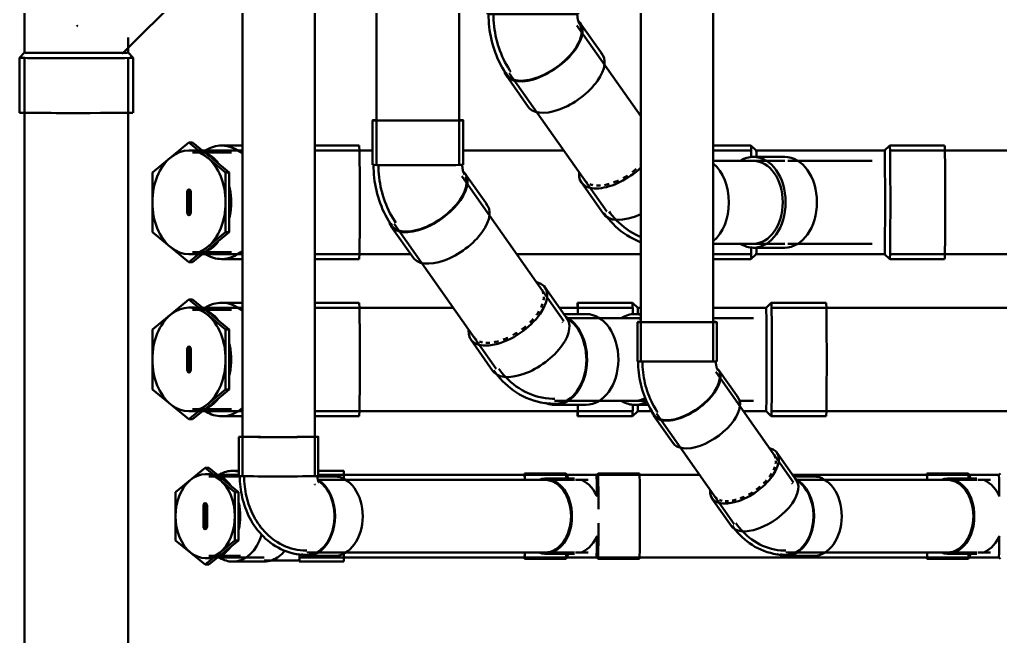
# Model space of a CAD drawing. Header units: millimetres. Extents: x -108050 to 96605, y 58136 to 140997.
# Drawn here: x 23557 to 25452, y 82267 to 83459 of the extents above; entities that cross this region are included whole.
import ezdxf

# ---------------------------------------------------------------- set-up
doc = ezdxf.new("R2010")
doc.units = ezdxf.units.MM
doc.linetypes.add('Center', pattern=[29.999999, 12, -6, 6, -6])
doc.layers.add('P-PIPE', color=3, linetype='Continuous', lineweight=50)
doc.layers.add('P-PIPE-CNTR', color=3, linetype='Center', lineweight=35)

# ---------------------------------------------------------------- blocks, each defined once
blk = doc.blocks.new('DSC_uPVC_Elbow_TienPhong - Standard-2073726-HẦM')
at = {"layer": 'P-PIPE'}
for p, q in [((24615, 82880.9), (24572.3, 82941.6)), ((24651.6, 82890), (24607.3, 82890)), ((24613.4, 82879.8), (24613.4, 82879.8)), ((24428.9, 82840.6), (24471.5, 82780)), ((24590.2, 82726.2), (24591.1, 82726.2)), ((24590.1, 82716.6), (24591.1, 82716.6)), ((24591.1, 82714.6), (24651.6, 82714.6))]:
    blk.add_line(p, q, dxfattribs=at)
at = {"layer": 'P-PIPE', "flags": 128}
for points in [[(24605.2, 82874.4), (24605.6, 82874.1), (24605.8, 82873.8), (24606, 82873.7), (24606, 82873.6)], [(24473.1, 82781.1), (24477, 82775.8), (24481.1, 82770.6), (24485.5, 82765.5), (24490.1, 82760.6), (24495, 82755.8), (24500.1, 82751.2), (24505.5, 82746.8), (24511.1, 82742.6), (24516.9, 82738.6), (24523, 82734.9), (24529.4, 82731.5), (24536, 82728.4), (24542.7, 82725.6), (24549.7, 82723.1), (24556.9, 82721), (24564.2, 82719.3), (24571.6, 82718), (24579.1, 82717.1), (24586.7, 82716.6), (24590.1, 82716.6)], [(24482.7, 82784.2), (24484.7, 82781.6), (24488.6, 82776.7), (24492.7, 82771.9), (24497, 82767.3), (24501.6, 82762.8), (24506.4, 82758.5), (24511.4, 82754.4), (24516.6, 82750.4), (24522.1, 82746.7), (24527.8, 82743.3), (24533.7, 82740.1), (24539.9, 82737.2), (24546.2, 82734.6), (24552.7, 82732.3), (24559.3, 82730.3), (24566.1, 82728.7), (24573, 82727.5), (24580, 82726.7), (24587, 82726.3), (24590.2, 82726.2)]]:
    blk.add_lwpolyline(points, dxfattribs=at)
at = {"layer": 'P-PIPE'}
for centre, major_axis, ratio, start_param, end_param in [((24500.6, 82891.1), (71.7, 50.5), 0.506191, 5.329093, 6.692814), ((24500.6, 82891.1), (65.4, 46), 0.506191, 6.067655, 6.283185), ((24500.6, 82891.1), (65.4, 46), 0.506191, 5.544057, 5.675472), ((24500.6, 82891.1), (65.4, 46), 0.506191, 5.805856, 5.937271), ((24500.6, 82891.1), (71.7, 50.5), 0.506191, 2.722791, 5.329093), ((24500.6, 82891.1), (65.4, 46), 0.506191, 5.282257, 5.329093), ((24500.6, 82891.1), (65.4, 46), 0.506191, 5.329093, 5.413673), ((24651.6, 82802.3), (0, 87.7), 0.710633, 4.707454, 6.27825), ((24500.6, 82891.1), (65.4, 46), 0.506191, 5.020458, 5.151873), ((24591.1, 82802.3), (0, 85.8), 0.710633, 3.136658, 5.906535), ((24543.3, 82830.5), (71.7, 50.5), 0.506191, 5.329093, 6.37629), ((24591.1, 82802.3), (0, 87.7), 0.710633, 4.707454, 5.932666), ((24500.6, 82891.1), (65.4, 46), 0.506191, 4.503569, 4.628274), ((24500.6, 82891.1), (65.4, 46), 0.506191, 4.758659, 4.890074), ((24500.6, 82891.1), (65.4, 46), 0.506191, 3.141593, 3.319277), ((24500.6, 82891.1), (65.4, 46), 0.506191, 3.449662, 3.581077), ((24500.6, 82891.1), (65.4, 46), 0.506191, 3.711461, 3.842876), ((24500.6, 82891.1), (65.4, 46), 0.506191, 3.97326, 4.104676), ((24500.6, 82891.1), (65.4, 46), 0.506191, 4.23506, 4.366475), ((24543.3, 82830.5), (71.7, 50.5), 0.506191, 3.090886, 5.329093), ((24591.1, 82802.3), (0, 87.7), 0.710633, 2.839238, 4.707454), ((24651.6, 82802.3), (0, 87.7), 0.710633, 3.136658, 4.707454), ((24591.1, 82802.3), (0, 85.8), 0.710633, 2.951858, 3.136658)]:
    blk.add_ellipse(centre, major_axis=major_axis, ratio=ratio, start_param=start_param, end_param=end_param, dxfattribs=at)
blk = doc.blocks.new('DSC_uPVC_Elbow_TienPhong - Standard-2073728-HẦM')
at = {"layer": 'P-PIPE'}
for p, q in [((24461.1, 83555.6), (24461.1, 83469.6)), ((24636.5, 83469.6), (24636.5, 83555.6)), ((24683, 83391.4), (24640.3, 83452.1)), ((24496.9, 83351.2), (24539.6, 83290.5))]:
    blk.add_line(p, q, dxfattribs=at)
at = {"layer": 'P-PIPE', "flags": 128}
for points in [[(24463, 83469.6), (24463.1, 83463.3), (24463.4, 83457.1), (24463.8, 83450.8), (24464.4, 83444.6), (24465.2, 83438.3), (24466.2, 83432.1), (24467.4, 83425.9), (24468.7, 83419.8), (24470.3, 83413.7), (24472, 83407.6), (24473.9, 83401.5), (24476, 83395.6), (24478.2, 83389.6), (24480.7, 83383.7), (24483.4, 83377.9), (24486.3, 83372.2), (24489.4, 83366.5), (24492.7, 83360.9), (24496.3, 83355.5), (24498.4, 83352.3)], [(24472.7, 83469.6), (24472.7, 83463.6), (24473, 83457.6), (24473.4, 83451.6), (24474, 83445.6), (24474.8, 83439.7), (24475.7, 83433.8), (24476.8, 83427.8), (24478.1, 83422), (24479.6, 83416.1), (24481.2, 83410.3), (24483, 83404.6), (24485, 83398.9), (24487.2, 83393.2), (24489.5, 83387.6), (24492.1, 83382.1), (24494.8, 83376.7), (24497.8, 83371.3), (24500.9, 83366), (24504.2, 83360.8), (24506.3, 83357.8)], [(24638.8, 83451), (24638.7, 83451.1), (24638.5, 83451.3), (24638.3, 83451.7), (24638.1, 83452.2), (24637.8, 83452.7), (24637.5, 83453.4), (24637.2, 83454.2), (24636.9, 83455), (24636.6, 83456), (24636.2, 83457), (24635.9, 83458.1), (24635.7, 83459.3), (24635.4, 83460.5), (24635.2, 83461.8), (24635, 83463.1), (24634.8, 83464.5), (24634.7, 83465.9), (24634.6, 83467.3), (24634.6, 83468.7), (24634.6, 83469.6)]]:
    blk.add_lwpolyline(points, dxfattribs=at)
at = {"layer": 'P-PIPE'}
for centre, major_axis, ratio, start_param, end_param in [((24548.8, 83555.6), (87.7, 0), 0.005, 2.731966, 3.141593), ((24548.8, 83555.6), (87.7, 0), 0.005, 3.146586, 5.50278), ((24548.8, 83555.6), (80, 0), 0.005, 3.146586, 3.275003), ((24548.8, 83555.6), (80, 0), 0.005, 3.408385, 3.536803), ((24548.8, 83555.6), (80, 0), 0.005, 3.670185, 3.798602), ((24548.8, 83555.6), (80, 0), 0.005, 5.50278, 5.631198), ((24548.8, 83555.6), (87.7, 0), 0.005, 5.50278, 6.692465), ((24548.8, 83555.6), (80, 0), 0.005, 5.76458, 5.892997), ((24548.8, 83555.6), (80, 0), 0.005, 6.026379, 6.283185), ((24548.8, 83469.6), (87.7, 0), 0.005, 3.146586, 5.50278), ((24548.8, 83469.6), (87.7, 0), 0.005, 5.50278, 6.288178), ((24568.6, 83401.6), (70.2, 49.4), 0.505132, 3.759301, 6.346495), ((24568.6, 83401.6), (71.7, 50.5), 0.505132, 5.330097, 6.413021), ((24568.6, 83401.6), (71.7, 50.5), 0.505132, 2.912827, 5.330097), ((24611.3, 83340.9), (71.7, 50.5), 0.505132, 5.330097, 6.377295), ((24568.6, 83401.6), (70.2, 49.4), 0.505132, 3.026599, 3.759301), ((24611.3, 83340.9), (71.7, 50.5), 0.505132, 3.099088, 5.330097)]:
    blk.add_ellipse(centre, major_axis=major_axis, ratio=ratio, start_param=start_param, end_param=end_param, dxfattribs=at)
blk = doc.blocks.new('DSC_uPVC_Elbow_TienPhong - Standard-V153-HẦM')
at = {"layer": 'P-PIPE'}
blk.add_line((24642.4, 83144.3), (24685.1, 83083.6), dxfattribs=at)
at = {"layer": 'P-PIPE', "flags": 128}
for points in [[(24686.7, 83084.7), (24690.6, 83079.4), (24694.7, 83074.2), (24699.1, 83069.1), (24703.7, 83064.2), (24708.6, 83059.4), (24713.7, 83054.8), (24719, 83050.4), (24724.6, 83046.2), (24730.5, 83042.3), (24736.6, 83038.6), (24742.9, 83035.1), (24749.5, 83032), (24756.3, 83029.2)], [(24696.3, 83087.9), (24698.3, 83085.2), (24702.1, 83080.3), (24706.3, 83075.5), (24710.6, 83070.9), (24715.2, 83066.4), (24719.9, 83062.1), (24725, 83058), (24730.2, 83054.1), (24735.7, 83050.4), (24741.4, 83046.9), (24747.3, 83043.7), (24753.4, 83040.8), (24757.3, 83039.2)]]:
    blk.add_lwpolyline(points, dxfattribs=at)
at = {"layer": 'P-PIPE'}
for centre, major_axis, ratio, start_param, end_param in [((24714.2, 83194.7), (65.4, 46), 0.505132, 5.02096, 5.042819), ((24865.2, 83105.9), (0, 87.7), 0.710633, 4.708871, 5.741582), ((24714.2, 83194.7), (71.7, 50.5), 0.505132, 2.722406, 4.97804), ((24714.2, 83194.7), (65.4, 46), 0.505132, 4.497361, 4.628779), ((24714.2, 83194.7), (65.4, 46), 0.505132, 4.75916, 4.890578), ((24714.2, 83194.7), (65.4, 46), 0.505132, 3.141593, 3.319782), ((24714.2, 83194.7), (65.4, 46), 0.505132, 3.450163, 3.581581), ((24714.2, 83194.7), (65.4, 46), 0.505132, 3.711963, 3.75408), ((24714.2, 83194.7), (65.4, 46), 0.505132, 3.759301, 3.84338), ((24714.2, 83194.7), (65.4, 46), 0.505132, 3.973762, 4.10518), ((24714.2, 83194.7), (65.4, 46), 0.505132, 4.235561, 4.366979), ((24865.2, 83105.9), (0, 87.7), 0.710633, 3.683764, 4.708871), ((24756.9, 83134), (71.7, 50.5), 0.505132, 3.089457, 4.376364)]:
    blk.add_ellipse(centre, major_axis=major_axis, ratio=ratio, start_param=start_param, end_param=end_param, dxfattribs=at)
blk = doc.blocks.new('DSC_uPVC_Elbow_TienPhong - Standard-2073729-HẦM')
at = {"layer": 'P-PIPE'}
for p, q in [((24750.6, 82874.6), (24750.6, 82798.6)), ((24904, 82798.6), (24904, 82874.6)), ((24945.2, 82728.9), (24907.5, 82782.5)), ((24782.1, 82694.2), (24819.8, 82640.6))]:
    blk.add_line(p, q, dxfattribs=at)
at = {"layer": 'P-PIPE', "flags": 128}
for points in [[(24752.2, 82798.6), (24752.3, 82793.1), (24752.5, 82787.5), (24752.9, 82782), (24753.5, 82776.5), (24754.2, 82771), (24755, 82765.5), (24756.1, 82760.1), (24757.3, 82754.6), (24758.6, 82749.2), (24760.1, 82743.9), (24761.8, 82738.5), (24763.6, 82733.2), (24765.7, 82728), (24767.9, 82722.8), (24770.2, 82717.7), (24772.8, 82712.6), (24775.5, 82707.6), (24778.4, 82702.7), (24781.6, 82697.9), (24783.4, 82695.2)], [(24760.6, 82798.6), (24760.7, 82793.3), (24760.9, 82788), (24761.3, 82782.7), (24761.8, 82777.4), (24762.5, 82772.2), (24763.3, 82766.9), (24764.3, 82761.7), (24765.4, 82756.5), (24766.7, 82751.4), (24768.1, 82746.2), (24769.7, 82741.2), (24771.5, 82736.1), (24773.4, 82731.1), (24775.5, 82726.2), (24777.8, 82721.3), (24780.2, 82716.5), (24782.8, 82711.8), (24785.6, 82707.1), (24788.5, 82702.6), (24790.3, 82700)], [(24906.2, 82781.5), (24906.1, 82781.6), (24905.9, 82781.9), (24905.7, 82782.2), (24905.5, 82782.7), (24905.2, 82783.2), (24904.9, 82783.8), (24904.7, 82784.5), (24904.4, 82785.3), (24904.1, 82786.2), (24903.8, 82787.1), (24903.5, 82788.1), (24903.3, 82789.2), (24903, 82790.3), (24902.8, 82791.5), (24902.7, 82792.7), (24902.5, 82794), (24902.4, 82795.3), (24902.3, 82796.5), (24902.3, 82797.9), (24902.3, 82798.6)]]:
    blk.add_lwpolyline(points, dxfattribs=at)
at = {"layer": 'P-PIPE'}
for centre, major_axis, ratio, start_param, end_param in [((24827.3, 82874.6), (76.7, 0), 0.007, 2.740061, 3.141593), ((24827.3, 82874.6), (76.7, 0), 0.007, 3.146584, 5.502778), ((24827.3, 82874.6), (70, 0), 0.007, 3.146584, 3.275002), ((24827.3, 82874.6), (70, 0), 0.007, 3.408383, 3.536802), ((24827.3, 82874.6), (70, 0), 0.007, 3.670182, 3.798601), ((24827.3, 82874.6), (70, 0), 0.007, 3.931982, 4.0604), ((24827.3, 82874.6), (70, 0), 0.007, 4.193781, 4.450355), ((24827.3, 82874.6), (70, 0), 0.007, 4.979179, 5.17369), ((24827.3, 82874.6), (70, 0), 0.007, 5.240979, 5.369397), ((24827.3, 82874.6), (70, 0), 0.007, 5.502778, 5.631197), ((24827.3, 82874.6), (76.7, 0), 0.007, 5.502778, 6.684563), ((24827.3, 82874.6), (70, 0), 0.007, 5.764578, 5.892996), ((24827.3, 82874.6), (70, 0), 0.007, 6.026377, 6.283185), ((24827.3, 82798.6), (76.7, 0), 0.007, 3.146584, 5.502778), ((24827.3, 82798.6), (76.7, 0), 0.007, 5.502778, 6.288176), ((24844.8, 82738.3), (61.4, 43.2), 0.506188, 3.758305, 6.114499), ((24844.8, 82738.3), (62.7, 44.1), 0.506188, 5.329101, 6.376299), ((24844.8, 82738.3), (62.7, 44.1), 0.506188, 2.921123, 5.329101), ((24882.5, 82684.7), (62.7, 44.1), 0.506188, 5.329101, 6.376299), ((24844.8, 82738.3), (61.4, 43.2), 0.506188, 3.169256, 3.758305), ((24882.5, 82684.7), (62.7, 44.1), 0.506188, 3.10009, 5.329101)]:
    blk.add_ellipse(centre, major_axis=major_axis, ratio=ratio, start_param=start_param, end_param=end_param, dxfattribs=at)
blk = doc.blocks.new('DSC_uPVC_Elbow_TienPhong - Standard-V154-HẦM')
at = {"layer": 'P-PIPE'}
for p, q in [((25057.9, 82568.7), (25020.2, 82622.3)), ((25091.1, 82576.3), (25051.8, 82576.3)), ((25056.6, 82567.7), (25056.6, 82567.7)), ((24894.8, 82534), (24932.5, 82480.4)), ((25036.8, 82424.6), (25037.6, 82424.6)), ((25036.9, 82433), (25037.6, 82433)), ((25037.6, 82422.9), (25091.1, 82422.9))]:
    blk.add_line(p, q, dxfattribs=at)
at = {"layer": 'P-PIPE', "flags": 128}
for points in [[(25049.2, 82563.1), (25049.6, 82562.8), (25049.9, 82562.6), (25050.1, 82562.4), (25050.2, 82562.3)], [(24933.8, 82481.4), (24937.3, 82476.7), (24940.9, 82472.1), (24944.8, 82467.6), (24948.8, 82463.3), (24953.1, 82459.1), (24957.6, 82455.1), (24962.3, 82451.2), (24967.3, 82447.5), (24972.4, 82444), (24977.8, 82440.7), (24983.4, 82437.7), (24989.2, 82435), (24995.1, 82432.5), (25001.3, 82430.3), (25007.6, 82428.5), (25014, 82427), (25020.5, 82425.8), (25027.1, 82425.1), (25033.8, 82424.7), (25036.8, 82424.6)], [(24940.7, 82486.2), (24943.9, 82481.8), (24947.4, 82477.5), (24951, 82473.2), (24954.8, 82469.2), (24958.8, 82465.2), (24963.1, 82461.4), (24967.5, 82457.8), (24972.1, 82454.3), (24976.9, 82451.1), (24982, 82448), (24987.2, 82445.2), (24992.6, 82442.6), (24998.1, 82440.3), (25003.8, 82438.3), (25009.7, 82436.6), (25015.7, 82435.2), (25021.7, 82434.1), (25027.9, 82433.4), (25034.1, 82433), (25036.9, 82433)]]:
    blk.add_lwpolyline(points, dxfattribs=at)
at = {"layer": 'P-PIPE'}
for centre, major_axis, ratio, start_param, end_param in [((24957.5, 82578.2), (62.7, 44.1), 0.506188, 5.329101, 6.691846), ((24957.5, 82578.2), (57.2, 40.3), 0.506188, 6.067691, 6.283185), ((24957.5, 82578.2), (57.2, 40.3), 0.506188, 5.8059, 5.937201), ((24957.5, 82578.2), (57.2, 40.3), 0.506188, 5.544106, 5.675392), ((24957.5, 82578.2), (62.7, 44.1), 0.506188, 2.724285, 5.329101), ((24957.5, 82578.2), (57.2, 40.3), 0.506188, 5.020508, 5.151792), ((24957.5, 82578.2), (57.2, 40.3), 0.506188, 5.282308, 5.329101), ((24957.5, 82578.2), (57.2, 40.3), 0.506188, 5.329101, 5.413589), ((25037.6, 82499.6), (0, 75), 0.710636, 3.136668, 5.885561), ((24995.2, 82524.6), (62.7, 44.1), 0.506188, 5.329101, 6.376299), ((25037.6, 82499.6), (0, 76.7), 0.710636, 4.707464, 5.944606), ((25091.1, 82499.6), (0, 76.7), 0.710636, 4.707464, 6.27826), ((24957.5, 82578.2), (57.2, 40.3), 0.506188, 4.758704, 4.89), ((24957.5, 82578.2), (57.2, 40.3), 0.506188, 3.141593, 3.319321), ((24957.5, 82578.2), (57.2, 40.3), 0.506188, 3.449654, 3.581099), ((24957.5, 82578.2), (57.2, 40.3), 0.506188, 3.973278, 4.104653), ((24957.5, 82578.2), (57.2, 40.3), 0.506188, 4.235088, 4.366432), ((24957.5, 82578.2), (57.2, 40.3), 0.506188, 4.496897, 4.628214), ((24957.5, 82578.2), (57.2, 40.3), 0.506188, 3.711466, 3.842876), ((24995.2, 82524.6), (62.7, 44.1), 0.506188, 3.090874, 5.329101), ((25037.6, 82499.6), (0, 76.7), 0.710636, 2.833806, 4.707464), ((25091.1, 82499.6), (0, 76.7), 0.710636, 3.136668, 4.707464), ((25037.6, 82499.6), (0, 75), 0.710636, 2.940318, 3.136668)]:
    blk.add_ellipse(centre, major_axis=major_axis, ratio=ratio, start_param=start_param, end_param=end_param, dxfattribs=at)
blk = doc.blocks.new('DSC_uPVC_Elbow_TienPhong - Standard-V155-HẦM')
at = {"layer": 'P-PIPE'}
for p, q in [((24238.9, 83264.2), (24238.9, 83178.2)), ((24414.3, 83178.2), (24414.3, 83264.2)), ((24460.8, 83100.1), (24418.1, 83160.8)), ((24274.6, 83059.8), (24317.3, 82999.2))]:
    blk.add_line(p, q, dxfattribs=at)
at = {"layer": 'P-PIPE', "flags": 128}
for points in [[(24240.8, 83178.2), (24240.9, 83172), (24241.2, 83165.7), (24241.6, 83159.4), (24242.2, 83153.2), (24243, 83146.9), (24244, 83140.7), (24245.2, 83134.5), (24246.5, 83128.4), (24248, 83122.3), (24249.8, 83116.2), (24251.7, 83110.1), (24253.8, 83104.1), (24256, 83098.2), (24258.5, 83092.3), (24261.2, 83086.5), (24264.1, 83080.8), (24267.2, 83075.1), (24270.6, 83069.5), (24274.1, 83064), (24276.2, 83060.9)], [(24250.4, 83178.2), (24250.5, 83172.2), (24250.8, 83166.2), (24251.2, 83160.2), (24251.8, 83154.3), (24252.6, 83148.3), (24253.5, 83142.4), (24254.6, 83136.5), (24255.9, 83130.6), (24257.4, 83124.7), (24259, 83118.9), (24260.8, 83113.2), (24262.8, 83107.5), (24265, 83101.8), (24267.3, 83096.2), (24269.9, 83090.7), (24272.6, 83085.2), (24275.6, 83079.9), (24278.7, 83074.6), (24282.1, 83069.4), (24284.1, 83066.5)], [(24416.5, 83159.6), (24416.4, 83159.8), (24416.3, 83160), (24416.1, 83160.4), (24415.9, 83160.8), (24415.6, 83161.4), (24415.3, 83162), (24415, 83162.8), (24414.7, 83163.7), (24414.3, 83164.6), (24414, 83165.6), (24413.7, 83166.7), (24413.5, 83167.9), (24413.2, 83169.1), (24413, 83170.4), (24412.8, 83171.8), (24412.6, 83173.1), (24412.5, 83174.5), (24412.4, 83176), (24412.4, 83177.4), (24412.4, 83178.2)]]:
    blk.add_lwpolyline(points, dxfattribs=at)
at = {"layer": 'P-PIPE'}
for centre, major_axis, ratio, start_param, end_param in [((24326.6, 83264.2), (-87.7, 0), 0.007007, 5.875439, 6.283185), ((24326.6, 83264.2), (-87.7, 0), 0.007007, 0.004987, 2.361182), ((24326.2, 83264.2), (-80, 0), 0.007007, 0.004987, 0.266786), ((24326.2, 83264.2), (-80, 0), 0.007007, 0.27635, 0.528586), ((24326.2, 83264.2), (-80, 0), 0.007007, 0.532664, 1.837583), ((24326.2, 83264.2), (-80, 0), 0.007007, 1.837781, 2.099382), ((24326.2, 83264.2), (-80, 0), 0.007007, 2.100249, 2.361182), ((24326.6, 83264.2), (-87.7, 0), 0.007007, 2.361182, 3.544125), ((24326.6, 83178.2), (-87.7, 0), 0.007007, 0.004987, 2.361182), ((24326.6, 83178.2), (-87.7, 0), 0.007007, 2.361182, 3.14658), ((24346.4, 83110.3), (70.2, 49.4), 0.506191, 5.058014, 6.160691), ((24346.4, 83110.3), (71.7, 50.5), 0.506191, 5.329093, 6.37629), ((24346.4, 83110.3), (71.7, 50.5), 0.506191, 2.917804, 5.329093), ((24389.1, 83049.6), (71.7, 50.5), 0.506191, 5.329093, 6.37629), ((24346.4, 83110.3), (70.2, 49.4), 0.506191, 3.758296, 5.051893), ((24346.4, 83110.3), (70.2, 49.4), 0.506191, 3.052446, 3.187892), ((24346.4, 83110.3), (70.2, 49.4), 0.506191, 3.203898, 3.758296), ((24389.1, 83049.6), (71.7, 50.5), 0.506191, 3.099125, 5.329093)]:
    blk.add_ellipse(centre, major_axis=major_axis, ratio=ratio, start_param=start_param, end_param=end_param, dxfattribs=at)
blk = doc.blocks.new('DSC_uPVC_Elbow_TienPhong - Standard-2073749-HẦM')
at = {"layer": 'P-PIPE'}
for p, q in [((23980.8, 82653), (23980.8, 82577)), ((24134.2, 82577), (24134.2, 82653)), ((24165.4, 82576.3), (24132.6, 82576.3)), ((24111.2, 82433), (24112, 82433)), ((24111.2, 82424.6), (24112, 82424.6)), ((24112, 82422.9), (24165.4, 82422.9))]:
    blk.add_line(p, q, dxfattribs=at)
at = {"layer": 'P-PIPE', "flags": 128}
for points in [[(23982.5, 82577), (23982.6, 82571.8), (23982.8, 82566.5), (23983.2, 82561.3), (23983.7, 82556.1), (23984.4, 82550.9), (23985.2, 82545.8), (23986.1, 82540.6), (23987.3, 82535.5), (23988.5, 82530.4), (23990, 82525.3), (23991.5, 82520.3), (23993.3, 82515.3), (23995.2, 82510.3), (23997.3, 82505.4), (23999.5, 82500.5), (24002, 82495.7), (24004.6, 82491), (24007.3, 82486.3), (24010.3, 82481.7), (24013.5, 82477.2), (24016.8, 82472.7), (24020.4, 82468.4), (24024.2, 82464.2), (24028.1, 82460.1), (24032.3, 82456.1), (24036.7, 82452.3), (24041.3, 82448.7), (24046.2, 82445.2), (24051.2, 82441.9), (24056.5, 82438.9), (24062, 82436.1), (24067.6, 82433.6), (24073.4, 82431.3), (24079.4, 82429.3), (24085.6, 82427.7), (24091.8, 82426.4), (24098.2, 82425.4), (24104.6, 82424.8), (24111, 82424.6), (24111.2, 82424.6)], [(23990.9, 82577), (23991, 82572), (23991.2, 82567), (23991.5, 82562), (23992, 82557.1), (23992.7, 82552.1), (23993.4, 82547.2), (23994.4, 82542.3), (23995.4, 82537.4), (23996.6, 82532.5), (23998, 82527.7), (23999.5, 82522.9), (24001.2, 82518.1), (24003, 82513.4), (24004.9, 82508.8), (24007.1, 82504.2), (24009.4, 82499.6), (24011.8, 82495.1), (24014.5, 82490.7), (24017.3, 82486.4), (24020.3, 82482.1), (24023.4, 82477.9), (24026.8, 82473.9), (24030.3, 82469.9), (24034, 82466), (24037.9, 82462.3), (24042.1, 82458.8), (24046.4, 82455.4), (24050.9, 82452.1), (24055.6, 82449.1), (24060.5, 82446.3), (24065.6, 82443.7), (24070.8, 82441.3), (24076.3, 82439.2), (24081.8, 82437.4), (24087.5, 82435.9), (24093.3, 82434.6), (24099.2, 82433.8), (24105.1, 82433.2), (24111.1, 82433), (24111.2, 82433)], [(24134.9, 82565.3), (24134.9, 82565.4), (24134.8, 82565.5), (24134.7, 82565.7), (24134.5, 82566), (24134.4, 82566.4), (24134.2, 82566.9), (24134, 82567.5), (24133.8, 82568.1), (24133.6, 82568.7), (24133.4, 82569.5), (24133.2, 82570.3), (24133.1, 82571.1), (24132.9, 82572), (24132.8, 82572.9), (24132.7, 82573.9), (24132.6, 82574.8), (24132.6, 82575.8), (24132.6, 82576.8), (24132.6, 82577)], [(24127.4, 82561.2), (24127.7, 82560.9), (24127.9, 82560.7), (24128, 82560.6), (24128, 82560.5)]]:
    blk.add_lwpolyline(points, dxfattribs=at)
at = {"layer": 'P-PIPE'}
for centre, major_axis, ratio, start_param, end_param in [((24057.5, 82653), (-76.7, 0), 0.007, 5.879121, 6.283185), ((24057.5, 82653), (-76.7, 0), 0.007, 0.004991, 2.361186), ((24057.1, 82653), (-70, 0), 0.007, 0.004991, 0.26679), ((24057.1, 82653), (-70, 0), 0.007, 0.2782, 0.52859), ((24057.1, 82653), (-70, 0), 0.007, 0.533833, 1.052189), ((24057.1, 82653), (-70, 0), 0.007, 2.101155, 2.361186), ((24057.5, 82653), (-76.7, 0), 0.007, 2.361186, 3.54297), ((24057.5, 82577), (-76.7, 0), 0.007, 0.004991, 2.361186), ((24112, 82499.6), (0, 75), 0.710636, 3.136668, 5.857341), ((24057.5, 82577), (-76.7, 0), 0.007, 2.361186, 3.146584), ((24112, 82499.6), (0, 76.7), 0.710636, 4.707464, 5.869161), ((24165.4, 82499.6), (0, 76.7), 0.710636, 4.707464, 6.27826), ((24112, 82499.6), (0, 76.7), 0.710636, 2.841395, 4.707464), ((24165.4, 82499.6), (0, 76.7), 0.710636, 3.136668, 4.707464), ((24112, 82499.6), (0, 75), 0.710636, 2.940318, 3.136668)]:
    blk.add_ellipse(centre, major_axis=major_axis, ratio=ratio, start_param=start_param, end_param=end_param, dxfattribs=at)
blk = doc.blocks.new('DSC_uPVC_Elbow_TienPhong - Standard-2073758-HẦM')
at = {"layer": 'P-PIPE'}
for p, q in [((23987.5, 83215.5), (23947.3, 83215.5)), ((24213.2, 83215.5), (24127.5, 83215.5)), ((23947.3, 82996.3), (23987.5, 82996.3)), ((24127.5, 82996.3), (24213.2, 82996.3))]:
    blk.add_line(p, q, dxfattribs=at)
for centre, ratio, start_param, end_param in [((23947.3, 83105.9), 0.707107, 0, 0.402046), ((23947.3, 83105.9), 0.707107, 5.734883, 6.283185), ((24213.2, 83105.9), 0.009999, 3.141593, 6.283185), ((23947.3, 83105.9), 0.707107, 2.739546, 3.141593), ((23947.3, 83105.9), 0.707107, 3.141593, 3.689895)]:
    blk.add_ellipse(centre, major_axis=(0, 109.6), ratio=ratio, start_param=start_param, end_param=end_param, dxfattribs=at)
blk = doc.blocks.new('DSC_uPVC_Cap End2-TienPhong - Standard-V172-HẦM')
at = {"layer": 'P-PIPE'}
for p, q in [((23884.3, 83221.6), (23813.5, 83163.7)), ((23919.7, 83192.7), (23884.3, 83221.6)), ((23891.4, 83221.6), (23884.3, 83221.6)), ((23891.4, 83221.6), (23926.8, 83192.7)), ((23894.9, 83206.1), (23884.3, 83206.1)), ((23966.3, 83202.1), (23891.4, 83202.1)), ((23955.1, 83163.7), (23920.4, 83192.1)), ((23927.5, 83192.1), (23962.2, 83163.7)), ((23813.5, 83163.7), (23813.5, 83048.1)), ((23955.1, 83048.1), (23955.1, 83163.7)), ((23955.1, 83163.7), (23962.2, 83163.7)), ((23962.2, 83163.7), (23962.2, 83048.1)), ((23880.8, 83085.9), (23880.8, 83125.9)), ((23880.8, 83105.9), (23880.8, 83125.9)), ((23884.3, 83125.9), (23884.3, 83085.9)), ((23884.3, 83125.9), (23884.3, 83085.9)), ((23887.9, 83125.9), (23887.9, 83085.9)), ((23887.9, 83125.9), (23887.9, 83105.9)), ((23880.8, 83085.9), (23880.8, 83105.9)), ((23887.9, 83105.9), (23887.9, 83085.9)), ((23813.5, 83048.1), (23884.3, 82990.3)), ((23919.7, 83019.2), (23955.1, 83048.1)), ((23962.2, 83048.1), (23926.8, 83019.2)), ((23955.1, 83048.1), (23962.2, 83048.1)), ((23884.3, 82990.3), (23918.7, 83018.4)), ((23884.3, 83005.8), (23894.9, 83005.8)), ((23925.8, 83018.4), (23891.4, 82990.3)), ((23891.4, 83009.8), (23966.3, 83009.8)), ((23884.3, 82990.3), (23891.4, 82990.3))]:
    blk.add_line(p, q, dxfattribs=at)
for centre, major_axis, start_param, end_param in [((23884.3, 83105.9), (0, 100.1), 4.712389, 7.853982), ((23894.9, 83105.9), (0, 100.1), 5.793803, 5.904073), ((23894.9, 83105.9), (0, 100.1), 5.6151, 5.779382), ((23884.3, 83125.9), (0, 5), 4.712389, 7.853982), ((23884.3, 83125.9), (0, 5), 4.712389, 7.853982), ((23887.9, 83125.9), (0, 5), 0.523599, 1.570796), ((23887.9, 83125.9), (0, 5), 0.523599, 1.570796), ((23894.9, 83105.9), (0, 100.1), 4.712389, 5.001361), ((23884.3, 83105.9), (0, 100.1), 1.570796, 4.712389), ((23894.9, 83105.9), (0, 100.2), 4.423417, 4.712389), ((23884.3, 83085.9), (0, 5), 1.570796, 4.712389), ((23884.3, 83085.9), (0, 5), 1.570796, 4.712389), ((23887.9, 83085.9), (0, 5), 1.570796, 2.617994), ((23887.9, 83085.9), (0, 5), 1.570796, 2.617994), ((23894.9, 83105.9), (0, 100.2), 3.641591, 3.809677), ((23894.9, 83105.9), (0, 100.2), 3.520705, 3.630975)]:
    blk.add_ellipse(centre, major_axis=major_axis, ratio=0.707107, start_param=start_param, end_param=end_param, dxfattribs=at)
blk = doc.blocks.new('DSC_uPVC_Elbow_TienPhong - Standard-V173-HẦM')
at = {"layer": 'P-PIPE'}
for p, q in [((23987.5, 82911.9), (23947.3, 82911.9)), ((24213.2, 82911.9), (24127.5, 82911.9)), ((23947.3, 82692.7), (23987.7, 82692.7)), ((24127.5, 82692.7), (24213.2, 82692.7))]:
    blk.add_line(p, q, dxfattribs=at)
for centre, ratio, start_param, end_param in [((23947.3, 82802.3), 0.707107, 0, 0.402046), ((23947.3, 82802.3), 0.707107, 5.734883, 6.283185), ((24213.2, 82802.3), 0.009999, 3.141593, 6.283185), ((23947.3, 82802.3), 0.707107, 2.739546, 3.141593), ((23947.3, 82802.3), 0.707107, 3.141593, 3.691968)]:
    blk.add_ellipse(centre, major_axis=(0, 109.6), ratio=ratio, start_param=start_param, end_param=end_param, dxfattribs=at)
blk = doc.blocks.new('DSC_uPVC_Cap End2-TienPhong - Standard-V174-HẦM')
at = {"layer": 'P-PIPE'}
for p, q in [((23884.3, 82918), (23813.5, 82860.2)), ((23919.7, 82889.1), (23884.3, 82918)), ((23891.4, 82918), (23884.3, 82918)), ((23891.4, 82918), (23926.8, 82889.1)), ((23894.9, 82902.5), (23884.3, 82902.5)), ((23966.3, 82898.5), (23891.4, 82898.5)), ((23955.1, 82860.2), (23920.4, 82888.5)), ((23927.5, 82888.5), (23962.2, 82860.2)), ((23813.5, 82860.2), (23813.5, 82744.5)), ((23955.1, 82744.5), (23955.1, 82860.2)), ((23955.1, 82860.2), (23962.2, 82860.2)), ((23962.2, 82860.2), (23962.2, 82744.5)), ((23880.8, 82782.3), (23880.8, 82822.3)), ((23880.8, 82802.3), (23880.8, 82822.3)), ((23884.3, 82822.3), (23884.3, 82782.3)), ((23884.3, 82822.3), (23884.3, 82782.3)), ((23887.9, 82822.3), (23887.9, 82782.3)), ((23887.9, 82822.3), (23887.9, 82802.3)), ((23880.8, 82782.3), (23880.8, 82802.3)), ((23887.9, 82802.3), (23887.9, 82782.3)), ((23813.5, 82744.5), (23884.3, 82686.7)), ((23920.4, 82716.2), (23955.1, 82744.5)), ((23962.2, 82744.5), (23927.5, 82716.2)), ((23955.1, 82744.5), (23962.2, 82744.5)), ((23884.3, 82686.7), (23919.7, 82715.6)), ((23884.3, 82702.2), (23894.9, 82702.2)), ((23926.8, 82715.6), (23891.4, 82686.7)), ((23891.4, 82706.2), (23966.3, 82706.2)), ((23884.3, 82686.7), (23891.4, 82686.7))]:
    blk.add_line(p, q, dxfattribs=at)
for centre, major_axis, start_param, end_param in [((23884.3, 82802.3), (0, 100.1), 4.712389, 7.853982), ((23894.9, 82802.3), (0, 100.1), 5.793803, 5.904073), ((23894.9, 82802.3), (0, 100.1), 5.6151, 5.779382), ((23884.3, 82822.3), (0, 5), 4.712389, 7.853982), ((23884.3, 82822.3), (0, 5), 4.712389, 7.853982), ((23887.9, 82822.3), (0, 5), 0.523599, 1.570796), ((23887.9, 82822.3), (0, 5), 0.523599, 1.570796), ((23894.9, 82802.3), (0, 100.1), 4.712389, 5.001361), ((23884.3, 82802.3), (0, 100.1), 1.570796, 4.712389), ((23894.9, 82802.3), (0, 100.1), 4.423417, 4.712389), ((23884.3, 82782.3), (0, 5), 1.570796, 4.712389), ((23884.3, 82782.3), (0, 5), 1.570796, 4.712389), ((23887.9, 82782.3), (0, 5), 1.570796, 2.617994), ((23887.9, 82782.3), (0, 5), 1.570796, 2.617994), ((23894.9, 82802.3), (0, 100.1), 3.645396, 3.809677), ((23894.9, 82802.3), (0, 100.2), 3.520705, 3.630975)]:
    blk.add_ellipse(centre, major_axis=major_axis, ratio=0.707107, start_param=start_param, end_param=end_param, dxfattribs=at)
blk = doc.blocks.new('DSC_uPVC_Elbow_TienPhong - Standard-2073759-HẦM')
at = {"layer": 'P-PIPE'}
for p, q in [((23980.8, 82587.3), (23968.5, 82587.3)), ((24183.3, 82587.3), (24134.2, 82587.3)), ((23968.5, 82411.9), (24029.3, 82411.9)), ((24097.3, 82411.9), (24183.3, 82411.9))]:
    blk.add_line(p, q, dxfattribs=at)
at = {"layer": 'P-PIPE', "flags": 128}
blk.add_lwpolyline([(24097.3, 82413.8), (24093.4, 82413.8), (24089.5, 82413.8), (24085.6, 82413.8), (24081.8, 82413.8), (24077.9, 82413.8), (24074.1, 82413.8), (24070.4, 82413.8), (24066.6, 82413.8), (24063, 82413.8), (24059.4, 82413.8), (24055.8, 82413.8), (24052.3, 82413.8), (24048.9, 82413.8), (24045.6, 82413.8), (24042.4, 82413.8), (24039.2, 82413.8), (24036.2, 82413.8), (24033.2, 82413.8), (24030.3, 82413.8), (24029.3, 82413.8)], dxfattribs=at)
at = {"layer": 'P-PIPE'}
for centre, major_axis, ratio, start_param, end_param in [((23968.5, 82499.6), (0, 87.7), 0.707107, 0, 0.402592), ((23968.5, 82499.6), (0, 87.7), 0.707107, 6.081134, 6.283185), ((24183.3, 82499.6), (0, 87.7), 0.010006, 5.678484, 6.283185), ((23968.5, 82499.6), (0, 87.7), 0.707107, 3.141593, 4.293164), ((23968.5, 82499.6), (0, 87.7), 0.707107, 2.739001, 3.141593), ((24029.3, 82499.6), (0, 87.7), 0.707107, 3.403392, 3.848686), ((24097.3, 82499.6), (0, 87.7), 0.010006, 3.141593, 3.702449), ((24097.3, 82499.6), (0, 85.8), 0.010006, 3.233992, 3.418792), ((24183.3, 82499.6), (0, 87.7), 0.010006, 3.141593, 3.74701), ((24029.3, 82499.6), (0, 87.7), 0.707107, 3.141593, 3.400954), ((24097.3, 82499.6), (0, 87.7), 0.010006, 2.93997, 3.141593)]:
    blk.add_ellipse(centre, major_axis=major_axis, ratio=ratio, start_param=start_param, end_param=end_param, dxfattribs=at)
blk = doc.blocks.new('DSC_uPVC_Cap End2-TienPhong - Standard-V175-HẦM')
at = {"layer": 'P-PIPE'}
for p, q in [((23915.7, 82593), (23858.5, 82546.3)), ((23972.9, 82546.3), (23915.7, 82593)), ((23922.7, 82593), (23915.7, 82593)), ((23922.7, 82593), (23979.9, 82546.3)), ((23926.3, 82580.5), (23915.7, 82580.5)), ((23982.6, 82576.5), (23922.7, 82576.5)), ((23858.5, 82546.3), (23858.5, 82452.9)), ((23972.9, 82452.9), (23972.9, 82546.3)), ((23972.9, 82546.3), (23979.9, 82546.3)), ((23979.9, 82546.3), (23979.9, 82452.9)), ((23912.1, 82479.6), (23912.1, 82519.6)), ((23912.1, 82499.6), (23912.1, 82519.6)), ((23915.7, 82519.6), (23915.7, 82479.6)), ((23915.7, 82519.6), (23915.7, 82479.6)), ((23919.2, 82519.6), (23919.2, 82479.6)), ((23919.2, 82519.6), (23919.2, 82499.6)), ((23912.1, 82479.6), (23912.1, 82499.6)), ((23919.2, 82499.6), (23919.2, 82479.6)), ((23858.5, 82452.9), (23915.7, 82406.2)), ((23915.7, 82406.2), (23972.9, 82452.9)), ((23979.9, 82452.9), (23922.7, 82406.2)), ((23972.9, 82452.9), (23979.9, 82452.9)), ((23915.7, 82418.7), (23926.3, 82418.7)), ((23922.7, 82422.7), (23983.6, 82422.7)), ((23915.7, 82406.2), (23922.7, 82406.2))]:
    blk.add_line(p, q, dxfattribs=at)
for centre, major_axis, start_param, end_param in [((23915.7, 82499.6), (0, 80.9), 4.712389, 7.853982), ((23926.3, 82499.6), (0, 80.9), 5.546597, 5.960457), ((23915.7, 82519.6), (0, 5), 4.712389, 7.853982), ((23915.7, 82519.6), (0, 5), 4.712389, 7.853982), ((23919.2, 82519.6), (0, 5), 0.523599, 1.570796), ((23919.2, 82519.6), (0, 5), 0.523599, 1.570796), ((23926.3, 82499.6), (0, 80.9), 4.712389, 5.031234), ((23915.7, 82499.6), (0, 80.9), 1.570796, 4.712389), ((23926.3, 82499.6), (0, 80.9), 4.393544, 4.712389), ((23915.7, 82479.6), (0, 5), 1.570796, 4.712389), ((23915.7, 82479.6), (0, 5), 1.570796, 4.712389), ((23919.2, 82479.6), (0, 5), 1.570796, 2.617994), ((23919.2, 82479.6), (0, 5), 1.570796, 2.617994), ((23926.3, 82499.6), (0, 80.9), 3.464321, 3.878181)]:
    blk.add_ellipse(centre, major_axis=major_axis, ratio=0.707107, start_param=start_param, end_param=end_param, dxfattribs=at)

msp = doc.modelspace()

# ---------------------------------------------------------------- linework, layer by layer
at = {"layer": 'P-PIPE'}
for p, q in [((23987.5, 85058.9), (23987.5, 82577)), ((24127.5, 82577), (24127.5, 85058.9)), ((24246.6, 84591.4), (24246.6, 83178.2)), ((24406.6, 83178.2), (24406.6, 84591.4)), ((24757.3, 84296.6), (24757.3, 82798.6)), ((24897.3, 82798.6), (24897.3, 84296.6)), ((23566.6, 83699), (23566.6, 83395)), ((23755.4, 83392.4), (23916.9, 83553.9)), ((24757.3, 83272.5), (24634, 83447.7)), ((23766.6, 83395), (23766.6, 83424.2)), ((23566.6, 83395), (23557, 83384.9)), ((23557, 83384.9), (23557, 83278.9)), ((23566.6, 83384.9), (23566.6, 74755.6)), ((23776.2, 83384.9), (23766.6, 83395)), ((23766.6, 74755.6), (23766.6, 83384.9)), ((23776.2, 83278.9), (23776.2, 83384.9)), ((24503.2, 83355.6), (24691.4, 83088)), ((24970.2, 83215.5), (24897.3, 83215.5)), ((24980.3, 83205.9), (24970.2, 83215.5)), ((25238.4, 83215.5), (25228.3, 83205.9)), ((25344.4, 83215.5), (25238.4, 83215.5)), ((23987.5, 83205.9), (23894.9, 83205.9)), ((24238.9, 83205.9), (24127.5, 83205.9)), ((24608.5, 83205.9), (24414.3, 83205.9)), ((24970.2, 83205.9), (24897.3, 83205.9)), ((25035.3, 83193.6), (24974.8, 83193.6)), ((25228.3, 83205.9), (24980.3, 83205.9)), ((25475, 83205.9), (25238.4, 83205.9)), ((25035.3, 83185.9), (24897.3, 83185.9)), ((25204.3, 83185.9), (25041.1, 83185.9)), ((24608.7, 82876.5), (24411.8, 83156.3)), ((25095, 83131.3), (25094.4, 83133.7)), ((25094.4, 83078.1), (25095, 83080.6)), ((24280.9, 83064.3), (24477.8, 82784.4)), ((24897.3, 83025.9), (25035.3, 83025.9)), ((25041.1, 83025.9), (25204.3, 83025.9)), ((23894.9, 83005.9), (23987.5, 83005.9)), ((24127.5, 83005.9), (24313, 83005.9)), ((24517.6, 83005.9), (24757.3, 83005.9)), ((24897.3, 83005.9), (24970.2, 83005.9)), ((24970.2, 82996.3), (24980.3, 83005.9)), ((24974.8, 83018.2), (25035.3, 83018.2)), ((24980.3, 83005.9), (25228.3, 83005.9)), ((25228.3, 83005.9), (25238.4, 82996.3)), ((25238.4, 83005.9), (25471.6, 83005.9)), ((24897.3, 82996.3), (24970.2, 82996.3)), ((25238.4, 82996.3), (25344.4, 82996.3)), ((24741.2, 82911.9), (24635.2, 82911.9)), ((24751.3, 82902.3), (24741.2, 82911.9)), ((25009.4, 82911.9), (24999.3, 82902.3)), ((25115.4, 82911.9), (25009.4, 82911.9)), ((23987.5, 82902.3), (23894.9, 82902.3)), ((24394.9, 82902.3), (24127.5, 82902.3)), ((24741.2, 82902.3), (24599.4, 82902.3)), ((24757.3, 82890), (24745.8, 82890)), ((24757.3, 82902.3), (24751.3, 82902.3)), ((24999.3, 82902.3), (24897.3, 82902.3)), ((25513.6, 82902.3), (25009.4, 82902.3)), ((24757.3, 82882.3), (24613.5, 82882.3)), ((24975.3, 82882.3), (24897.3, 82882.3)), ((25052.4, 82564.8), (24902, 82778.6)), ((24590.8, 82722.3), (24768.5, 82722.3)), ((24948.1, 82722.3), (24975.3, 82722.3)), ((23894.9, 82702.3), (23987.7, 82702.3)), ((24127.5, 82702.3), (24741.2, 82702.3)), ((24741.2, 82692.8), (24751.3, 82702.4)), ((24745.8, 82714.6), (24772, 82714.6)), ((24751.3, 82702.3), (24779.1, 82702.3)), ((24955.7, 82702.3), (24999.3, 82702.3)), ((24999.3, 82702.4), (25009.4, 82692.8)), ((25009.4, 82702.3), (25975.2, 82702.3)), ((24635.2, 82692.7), (24741.2, 82692.7)), ((24787.5, 82698), (24937.9, 82484.3)), ((25009.4, 82692.7), (25115.4, 82692.7)), ((23980.9, 82579.6), (23926.3, 82579.6)), ((24628.9, 82569.6), (24133.7, 82569.6)), ((24612.7, 82579.6), (24134.2, 82579.6)), ((24612.7, 82582.1), (24532.7, 82582.1)), ((24628.9, 82572.1), (24572.7, 82572.1)), ((24615.7, 82579.6), (24612.7, 82582.1)), ((24671.7, 82579.6), (24615.7, 82579.6)), ((24655.7, 82569.6), (24631.1, 82569.6)), ((24674.7, 82582.1), (24671.7, 82579.6)), ((24754.7, 82582.1), (24674.7, 82582.1)), ((24870.9, 82579.6), (24674.7, 82579.6)), ((25390.1, 82579.6), (25049.8, 82579.6)), ((25406.4, 82569.6), (25056.7, 82569.6)), ((25390.1, 82582.1), (25310.1, 82582.1)), ((25406.4, 82572.1), (25350.1, 82572.1)), ((25393.1, 82579.6), (25390.1, 82582.1)), ((25449.1, 82579.6), (25393.1, 82579.6)), ((25433.1, 82569.6), (25408.5, 82569.6)), ((25452.1, 82582.1), (25449.1, 82579.6)), ((24672.9, 82537.4), (24672.3, 82538.8)), ((25450.3, 82537.4), (25449.7, 82538.8)), ((24672.3, 82460.5), (24672.9, 82461.8)), ((25449.7, 82460.5), (25450.3, 82461.8)), ((23926.3, 82419.6), (24029.3, 82419.6)), ((24097.3, 82419.6), (24612.7, 82419.6)), ((24112, 82429.6), (24628.9, 82429.6)), ((24532.7, 82417.1), (24612.7, 82417.1)), ((24572.7, 82427.1), (24628.9, 82427.1)), ((24612.7, 82417.1), (24615.7, 82419.6)), ((24615.7, 82419.6), (24671.7, 82419.6)), ((24631.1, 82429.6), (24655.7, 82429.6)), ((24671.7, 82419.6), (24674.7, 82417.1)), ((24674.7, 82419.6), (25390.1, 82419.6)), ((24674.7, 82417.1), (24754.7, 82417.1)), ((25037.6, 82429.6), (25406.4, 82429.6)), ((25310.1, 82417.1), (25390.1, 82417.1)), ((25350.1, 82427.1), (25406.4, 82427.1)), ((25390.1, 82417.1), (25393.1, 82419.6)), ((25393.1, 82419.6), (25449.1, 82419.6)), ((25408.5, 82429.6), (25433.1, 82429.6)), ((25449.1, 82419.6), (25452.1, 82417.1))]:
    msp.add_line(p, q, dxfattribs=at)
for centre, major_axis, ratio, start_param, end_param in [((23666.6, 83445), (-70.7, 70.7), 0.026848, 4.697815, 4.726624), ((23666.6, 83384.9), (109.6, 0), 0.004991, 3.18454, 4.755337), ((23666.6, 83395), (100, 0), 0.004991, 3.18454, 6.326133), ((23666.6, 83384.9), (109.6, 0), 0.004991, 4.755337, 6.326133), ((23666.6, 83278.9), (109.6, 0), 0.004991, 3.141593, 4.755337), ((23666.6, 83278.9), (109.6, 0), 0.004991, 4.755337, 6.326133), ((24970.2, 83105.9), (0, 109.6), 0.009999, 5.640162, 6.283185), ((25238.4, 83105.9), (0, 109.6), 0.009999, 3.141593, 6.283185), ((25344.4, 83105.9), (0, 109.6), 0.009999, 3.141593, 6.283185), ((23894.9, 83105.9), (0, 100), 0.707107, 5.778892, 5.940142), ((24974.8, 83105.9), (0, 87.7), 0.710633, 0, 0.402592), ((24974.8, 83105.9), (0, 87.7), 0.710633, 3.141593, 6.283185), ((24980.3, 83105.9), (0, 100), 0.009999, 5.788347, 6.283185), ((25035.3, 83105.9), (0, 87.7), 0.710633, 3.141593, 6.283185), ((25228.3, 83105.9), (0, 100), 0.009999, 4.712389, 6.283185), ((23894.9, 83105.9), (0, 100), 0.707107, 5.579031, 5.725624), ((24974.8, 83105.9), (0, 80), 0.710633, 3.141593, 6.283185), ((23894.9, 83105.9), (0, 100), 0.707107, 4.746352, 5.011993), ((23894.9, 83105.9), (0, 100), 0.707107, 4.412785, 4.678426), ((25228.3, 83105.9), (0, 100), 0.009999, 3.141593, 4.712389), ((23894.9, 83105.9), (0, 100), 0.707107, 3.699154, 3.845747), ((24974.8, 83105.9), (0, 87.7), 0.710633, 2.739001, 3.141593), ((23894.9, 83105.9), (0, 100), 0.707107, 3.484636, 3.64071), ((24970.2, 83105.9), (0, 109.6), 0.009999, 3.141593, 3.776114), ((24980.3, 83105.9), (0, 100), 0.009999, 3.141593, 3.636431), ((24635.2, 82802.3), (0, 109.6), 0.009999, 0, 0.402046), ((24635.2, 82802.3), (0, 109.6), 0.009999, 5.651032, 6.283185), ((24741.2, 82802.3), (0, 109.6), 0.009999, 5.640162, 6.283185), ((25009.4, 82802.3), (0, 109.6), 0.009999, 3.141593, 6.283185), ((25115.4, 82802.3), (0, 109.6), 0.009999, 3.141593, 6.283185), ((23894.9, 82802.3), (0, 100), 0.707107, 5.778892, 5.940142), ((24635.2, 82802.3), (0, 100), 0.009999, 5.788196, 6.283185), ((24745.8, 82802.3), (0, 87.7), 0.710633, 0, 0.402592), ((24745.8, 82802.3), (0, 87.7), 0.710633, 6.097257, 6.283185), ((24751.3, 82802.3), (0, 100), 0.009999, 5.788347, 6.283185), ((24999.3, 82802.3), (0, 100), 0.009999, 4.712389, 6.283185), ((23894.9, 82802.3), (0, 100), 0.707107, 5.579031, 5.725624), ((24745.8, 82802.3), (0, 80), 0.710633, 6.079361, 6.283185), ((23894.9, 82802.3), (0, 100), 0.707107, 4.746352, 5.011993), ((23894.9, 82802.3), (0, 100), 0.707107, 4.412785, 4.678426), ((24999.3, 82802.3), (0, 100), 0.009999, 3.141593, 4.712389), ((23894.9, 82802.3), (0, 100), 0.707107, 3.699154, 3.845747), ((24745.8, 82802.3), (0, 87.7), 0.710633, 2.739001, 3.141593), ((24745.8, 82802.3), (0, 80), 0.710633, 3.141593, 3.509526), ((24745.8, 82802.3), (0, 87.7), 0.710633, 3.141593, 3.523546), ((23894.9, 82802.3), (0, 100), 0.707107, 3.484636, 3.645886), ((24635.2, 82802.3), (0, 109.6), 0.009999, 2.739546, 3.141593), ((24635.2, 82802.3), (0, 100), 0.009999, 3.141593, 3.636337), ((24635.2, 82802.3), (0, 109.6), 0.009999, 3.141593, 3.773605), ((24741.2, 82802.3), (0, 109.6), 0.009999, 3.141593, 3.784616), ((24751.3, 82802.3), (0, 100), 0.009999, 3.141593, 3.636431), ((23926.3, 82499.6), (0, 80), 0.707107, 5.666975, 5.790634), ((24532.7, 82499.6), (0, 82.5), 0.010006, 0, 0.232825), ((24532.7, 82499.6), (0, 82.5), 0.010006, 5.730691, 6.283185), ((24532.7, 82499.6), (0, 80), 0.010006, 5.783105, 6.283185), ((24572.7, 82499.6), (0, 72.5), 0.710636, 0, 0.261799), ((24572.7, 82499.6), (0, 72.5), 0.710636, 3.141593, 6.283185), ((24572.7, 82499.6), (0, 70), 0.710636, 3.141593, 6.283185), ((24612.7, 82499.6), (0, 82.5), 0.010006, 5.807865, 6.283185), ((24615.7, 82499.6), (0, 80), 0.010006, 5.894178, 6.283185), ((24628.9, 82499.6), (0, 72.5), 0.710636, 5.301371, 6.087976), ((24671.7, 82499.6), (0, 80), 0.010006, 5.212633, 6.283185), ((24674.7, 82499.6), (0, 82.5), 0.010006, 4.87489, 6.283185), ((24754.7, 82499.6), (0, 82.5), 0.010006, 3.141593, 6.283185), ((25310.1, 82499.6), (0, 82.5), 0.010006, 0, 0.232825), ((25310.1, 82499.6), (0, 82.5), 0.010006, 5.730691, 6.283185), ((25310.1, 82499.6), (0, 80), 0.010006, 5.783105, 6.283185), ((25350.1, 82499.6), (0, 72.5), 0.710636, 0, 0.261799), ((25350.1, 82499.6), (0, 72.5), 0.710636, 3.141593, 6.283185), ((25350.1, 82499.6), (0, 70), 0.710636, 3.141593, 6.283185), ((25390.1, 82499.6), (0, 82.5), 0.010006, 5.807865, 6.283185), ((25393.1, 82499.6), (0, 80), 0.010006, 5.894178, 6.283185), ((25406.4, 82499.6), (0, 72.5), 0.710636, 5.301371, 6.087976), ((25449.1, 82499.6), (0, 80), 0.010006, 5.212633, 6.283185), ((24754.7, 82499.6), (0, 80), 0.010006, 5.497787, 5.534189), ((24628.9, 82499.6), (0, 72.5), 0.710636, 5.27378, 5.297936), ((25406.4, 82499.6), (0, 72.5), 0.710636, 5.27378, 5.297936), ((23926.3, 82499.6), (0, 80), 0.707107, 4.881577, 5.019199), ((23926.3, 82499.6), (0, 80), 0.707107, 4.405579, 4.543201), ((24674.7, 82499.6), (0, 82.5), 0.010006, 3.141593, 4.549888), ((24628.9, 82499.6), (0, 72.5), 0.710636, 3.336802, 4.119817), ((24671.7, 82499.6), (0, 80), 0.010006, 3.141593, 4.212145), ((24628.9, 82499.6), (0, 72.5), 0.710636, 4.123407, 4.150998), ((25406.4, 82499.6), (0, 72.5), 0.710636, 3.336802, 4.119817), ((25449.1, 82499.6), (0, 80), 0.010006, 3.141593, 4.212145), ((25406.4, 82499.6), (0, 72.5), 0.710636, 4.123407, 4.150998), ((23926.3, 82499.6), (0, 80), 0.707107, 3.634144, 3.757803), ((24754.7, 82499.6), (0, 80), 0.010006, 3.890589, 3.926991), ((24532.7, 82499.6), (0, 82.5), 0.010006, 2.908768, 3.141593), ((24532.7, 82499.6), (0, 82.5), 0.010006, 3.141593, 3.694087), ((24532.7, 82499.6), (0, 80), 0.010006, 3.147766, 3.641673), ((24572.7, 82499.6), (0, 72.5), 0.710636, 2.879793, 3.141593), ((24612.7, 82499.6), (0, 82.5), 0.010006, 3.141593, 3.616913), ((24615.7, 82499.6), (0, 80), 0.010006, 3.141593, 3.530599), ((25310.1, 82499.6), (0, 82.5), 0.010006, 2.908768, 3.141593), ((25310.1, 82499.6), (0, 82.5), 0.010006, 3.141593, 3.694087), ((25310.1, 82499.6), (0, 80), 0.010006, 3.147766, 3.641673), ((25350.1, 82499.6), (0, 72.5), 0.710636, 2.879793, 3.141593), ((25390.1, 82499.6), (0, 82.5), 0.010006, 3.141593, 3.616913), ((25393.1, 82499.6), (0, 80), 0.010006, 3.141593, 3.530599)]:
    msp.add_ellipse(centre, major_axis=major_axis, ratio=ratio, start_param=start_param, end_param=end_param, dxfattribs=at)
at = {"layer": 'P-PIPE-CNTR'}
for p, q in [((23887.9, 83105.9), (23884.3, 83105.9)), ((23887.9, 82802.3), (23884.3, 82802.3)), ((23919.2, 82499.6), (23915.7, 82499.6))]:
    msp.add_line(p, q, dxfattribs=at)

# ---------------------------------------------------------------- block references
at = {"layer": 'P-PIPE'}
for name in ['DSC_uPVC_Elbow_TienPhong - Standard-2073728-HẦM', 'DSC_uPVC_Elbow_TienPhong - Standard-V155-HẦM', 'DSC_uPVC_Cap End2-TienPhong - Standard-V172-HẦM', 'DSC_uPVC_Elbow_TienPhong - Standard-2073758-HẦM', 'DSC_uPVC_Elbow_TienPhong - Standard-V153-HẦM', 'DSC_uPVC_Elbow_TienPhong - Standard-2073726-HẦM', 'DSC_uPVC_Cap End2-TienPhong - Standard-V174-HẦM', 'DSC_uPVC_Elbow_TienPhong - Standard-V173-HẦM', 'DSC_uPVC_Elbow_TienPhong - Standard-2073729-HẦM', 'DSC_uPVC_Elbow_TienPhong - Standard-2073749-HẦM', 'DSC_uPVC_Elbow_TienPhong - Standard-V154-HẦM', 'DSC_uPVC_Cap End2-TienPhong - Standard-V175-HẦM', 'DSC_uPVC_Elbow_TienPhong - Standard-2073759-HẦM']:
    msp.add_blockref(name, (0, 0), dxfattribs=at)

doc.saveas('drawing.dxf')
